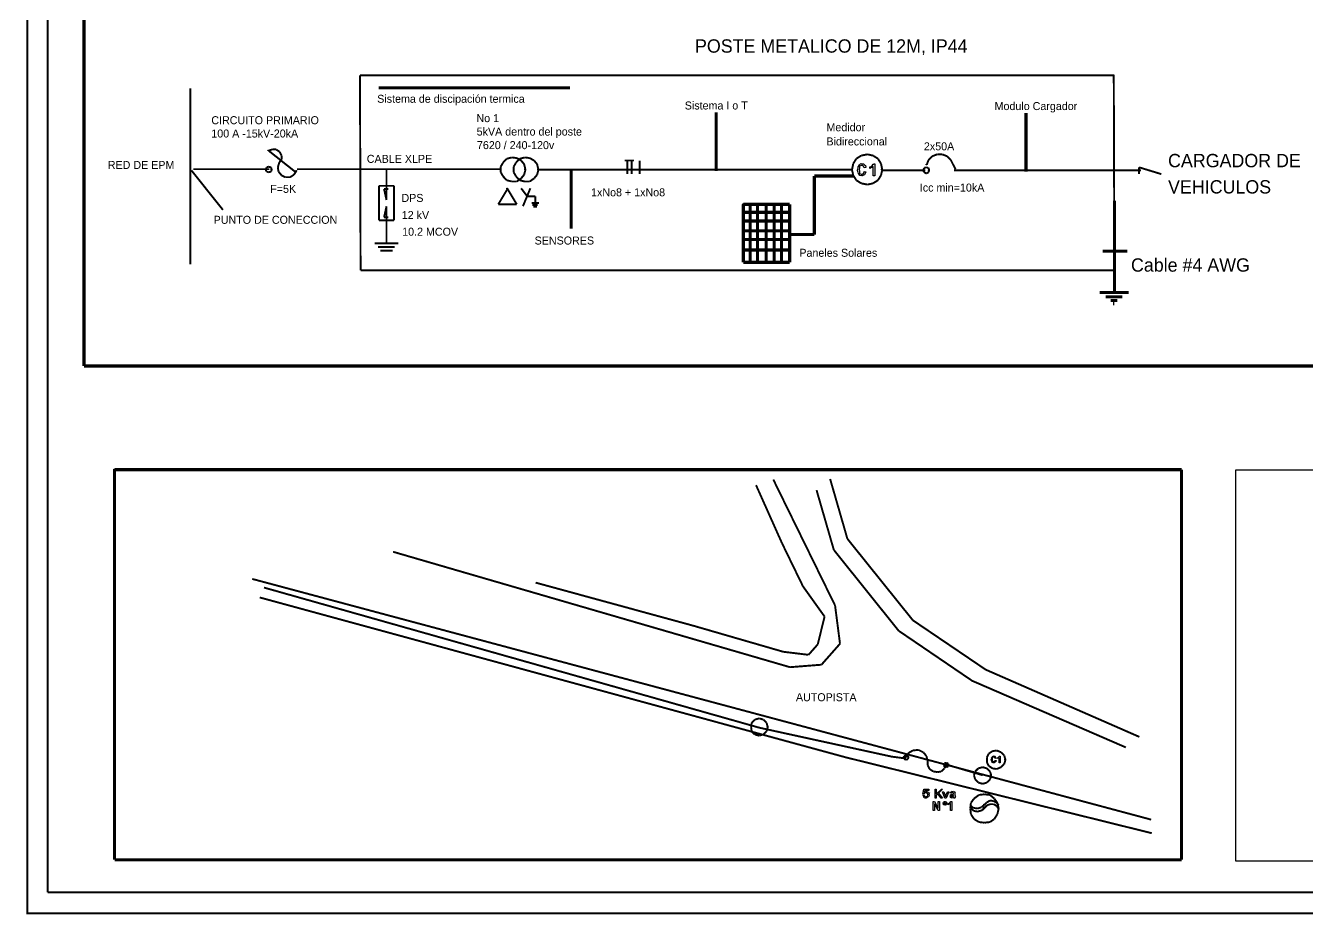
# Model space of a CAD drawing. Extents: x 0.27 to 8.12, y 0.27 to 5.77.
# Drawn here: x 0.266 to 3.726, y 0.271 to 2.671 of the extents above; entities that cross this region are included whole.
import ezdxf

# ---------------------------------------------------------------- set-up
doc = ezdxf.new("R2010")
doc.units = 0
doc.layers.get('0').update_dxf_attribs({"linetype": 'CONTINUOUS'})

msp = doc.modelspace()

# ---------------------------------------------------------------- linework, layer by layer
at = {"color": 7, "const_width": 0.005208}
msp.add_lwpolyline([(0.270025, 0.273298), (8.120004, 0.273298), (8.120004, 5.771617), (0.270025, 5.771617), (0.270025, 0.273298)], close=True, dxfattribs=at)
at = {"color": 0, "const_width": 0.005208}
for points in [[(0.325025, 5.716658), (0.325025, 0.329938)], [(0.710006, 2.501648), (0.710006, 2.026608)], [(0.931626, 2.336618), (0.921646, 2.333298)], [(0.995006, 2.274978), (0.921646, 2.333298)], [(0.941666, 2.336618), (0.931626, 2.336618)], [(0.951656, 2.329938), (0.941666, 2.336618)], [(0.956646, 2.319948), (0.951656, 2.329938)], [(0.956646, 2.309978), (0.956646, 2.319948)], [(2.521646, 2.319948), (2.508346, 2.311658)], [(2.538346, 2.323328), (2.521646, 2.319948)], [(2.553326, 2.319948), (2.538346, 2.323328)], [(2.566666, 2.311658), (2.553326, 2.319948)], [(2.713306, 2.318268), (2.703336, 2.308298)], [(2.726656, 2.323328), (2.713306, 2.318268)], [(2.740006, 2.323328), (2.726656, 2.323328)], [(2.753296, 2.318268), (2.740006, 2.323328)], [(2.763336, 2.308298), (2.753296, 2.318268)], [(0.916656, 2.288268), (0.913346, 2.281658)], [(0.913346, 2.281658), (0.916656, 2.276608)], [(0.921646, 2.289948), (0.916656, 2.288268)], [(0.928326, 2.288268), (0.921646, 2.289948)], [(0.930006, 2.281658), (0.928326, 2.288268)], [(0.928326, 2.276608), (0.930006, 2.281658)], [(0.949966, 2.299988), (0.946656, 2.288268)], [(0.946656, 2.288268), (0.948336, 2.276608)], [(0.949966, 2.299988), (0.956646, 2.309978)], [(1.240006, 2.199948), (1.240006, 2.283288)], [(1.555006, 2.301618), (1.548326, 2.289948)], [(1.548326, 2.289948), (1.548326, 2.274978)], [(1.564986, 2.311658), (1.555006, 2.301618)], [(1.578336, 2.314968), (1.564986, 2.311658)], [(1.591686, 2.313288), (1.578336, 2.314968)], [(1.589986, 2.301618), (1.583326, 2.289948)], [(1.583326, 2.289948), (1.583326, 2.274978)], [(1.599976, 2.311658), (1.589986, 2.301618)], [(1.603336, 2.306608), (1.591686, 2.313288)], [(1.613326, 2.314968), (1.599976, 2.311658)], [(1.611646, 2.296628), (1.603336, 2.306608)], [(1.615006, 2.281658), (1.611646, 2.296628)], [(1.611646, 2.268308), (1.615006, 2.281658)], [(1.626666, 2.313288), (1.613326, 2.314968)], [(1.638336, 2.306608), (1.626666, 2.313288)], [(1.646646, 2.296628), (1.638336, 2.306608)], [(1.650006, 2.281658), (1.646646, 2.296628)], [(1.646646, 2.268308), (1.650006, 2.281658)], [(1.883346, 2.306608), (1.908296, 2.306608)], [(1.889966, 2.269988), (1.889966, 2.306608)], [(1.901686, 2.269988), (1.901686, 2.306608)], [(1.923326, 2.269988), (1.923326, 2.306608)], [(2.499986, 2.298308), (2.496686, 2.281658)], [(2.496686, 2.281658), (2.499986, 2.266628)], [(2.508346, 2.311658), (2.499986, 2.298308)], [(2.574966, 2.298308), (2.566666, 2.311658)], [(2.578336, 2.281658), (2.574966, 2.298308)], [(2.574966, 2.266628), (2.578336, 2.281658)], [(2.691666, 2.286648), (2.688306, 2.279968)], [(2.696656, 2.288268), (2.691666, 2.286648)], [(2.703336, 2.286648), (2.696656, 2.288268)], [(2.703336, 2.308298), (2.698336, 2.294948)], [(2.705016, 2.279968), (2.703336, 2.286648)], [(2.770006, 2.294948), (2.763336, 2.308298)], [(2.77612, 2.283191), (2.76945, 2.296541)], [(3.331646, 2.269988), (3.271646, 2.288268)], [(3.271646, 2.288268), (3.271646, 2.269988)], [(0.798326, 2.173308), (0.713306, 2.279968)], [(0.916656, 2.276608), (0.921646, 2.274978)], [(0.921646, 2.274978), (0.928326, 2.276608)], [(0.948336, 2.276608), (0.956646, 2.266628)], [(0.956646, 2.266628), (0.966686, 2.261628)], [(0.966686, 2.261628), (0.979976, 2.261628)], [(0.979976, 2.261628), (0.990006, 2.268308)], [(0.990006, 2.268308), (0.996686, 2.278288)], [(1.548326, 2.274978), (1.555006, 2.263308)], [(1.555006, 2.263308), (1.564986, 2.253288)], [(1.564986, 2.253288), (1.578336, 2.249968)], [(1.578336, 2.249968), (1.591686, 2.249968)], [(1.583326, 2.274978), (1.589986, 2.263308)], [(1.589986, 2.263308), (1.599976, 2.253288)], [(1.591686, 2.249968), (1.603336, 2.258328)], [(1.599976, 2.253288), (1.613326, 2.249968)], [(1.603336, 2.258328), (1.611646, 2.268308)], [(1.613326, 2.249968), (1.626666, 2.249968)], [(1.626666, 2.249968), (1.638336, 2.258328)], [(1.638336, 2.258328), (1.646646, 2.268308)], [(2.499986, 2.266628), (2.508346, 2.253288)], [(2.508346, 2.253288), (2.521646, 2.244978)], [(2.553326, 2.244978), (2.566666, 2.253288)], [(2.566666, 2.253288), (2.574966, 2.266628)], [(2.688306, 2.279968), (2.691666, 2.274978)], [(2.691666, 2.274978), (2.696656, 2.271618)], [(2.696656, 2.271618), (2.703336, 2.274978)], [(2.703336, 2.274978), (2.705016, 2.279968)], [(1.259976, 2.238298), (1.219986, 2.238298)], [(1.219986, 2.238298), (1.219986, 2.144988)], [(1.240006, 2.199948), (1.233336, 2.229948)], [(1.233336, 2.229948), (1.245006, 2.229948)], [(1.259976, 2.144988), (1.259976, 2.238298)], [(1.566666, 2.229948), (1.541656, 2.188288)], [(1.591686, 2.188288), (1.566666, 2.229948)], [(1.603336, 2.231628), (1.620006, 2.209978)], [(1.628296, 2.231628), (1.608336, 2.183298)], [(2.521646, 2.244978), (2.538346, 2.241618)], [(2.538346, 2.241618), (2.553326, 2.244978)], [(1.240006, 2.183298), (1.233336, 2.153288)], [(1.240006, 2.183298), (1.240006, 2.083298)], [(1.541656, 2.188288), (1.591686, 2.188288)], [(1.620006, 2.209978), (1.641646, 2.209978)], [(1.651686, 2.191648), (1.631656, 2.191648)], [(1.648326, 2.186658), (1.633346, 2.186658)], [(1.646646, 2.181608), (1.636656, 2.181608)], [(1.641646, 2.209978), (1.641646, 2.191648)], [(1.219986, 2.144988), (1.259976, 2.144988)], [(1.233336, 2.153288), (1.245006, 2.153288)], [(1.240006, 2.083298), (1.208326, 2.083298)], [(1.240006, 2.083298), (1.271646, 2.083298)], [(1.216686, 2.073328), (1.261656, 2.073328)], [(1.223296, 2.063288), (1.256656, 2.063288)], [(2.234218, 0.796628), (2.225908, 0.788268)], [(2.245938, 0.799988), (2.234218, 0.796628)], [(2.257608, 0.796628), (2.245938, 0.799988)], [(2.265898, 0.788268), (2.257608, 0.796628)], [(2.225908, 0.788268), (2.224228, 0.776608)], [(2.224228, 0.776608), (2.225908, 0.764938)], [(2.225908, 0.764938), (2.234218, 0.756648)], [(2.257608, 0.756648), (2.265898, 0.764938)], [(2.269268, 0.776608), (2.265898, 0.788268)], [(2.265898, 0.764938), (2.269268, 0.776608)], [(2.234218, 0.756648), (2.245938, 0.753288)], [(2.245938, 0.753288), (2.257608, 0.756648)], [(2.604228, 0.696628), (2.642578, 0.691648)], [(2.637588, 0.698328), (2.635908, 0.694948)], [(2.635908, 0.694948), (2.637588, 0.689968)], [(2.642578, 0.699948), (2.637588, 0.698328)], [(2.637588, 0.689968), (2.642578, 0.688288)], [(2.649258, 0.706618), (2.642578, 0.694948)], [(2.647578, 0.698328), (2.642578, 0.699948)], [(2.642578, 0.688288), (2.647578, 0.689968)], [(2.649258, 0.694948), (2.647578, 0.698328)], [(2.647578, 0.689968), (2.649258, 0.694948)], [(2.660928, 0.713298), (2.649258, 0.706618)], [(2.675898, 0.714978), (2.660928, 0.713298)], [(2.689248, 0.708298), (2.675898, 0.714978)], [(2.697588, 0.698328), (2.689248, 0.708298)], [(2.700908, 0.684978), (2.697588, 0.698328)], [(2.865898, 0.704938), (2.860898, 0.694948)], [(2.860898, 0.694948), (2.860898, 0.681608)], [(2.875928, 0.711618), (2.865898, 0.704938)], [(2.887588, 0.713298), (2.875928, 0.711618)], [(2.899258, 0.708298), (2.887588, 0.713298)], [(2.907568, 0.699948), (2.899258, 0.708298)], [(2.910928, 0.688288), (2.907568, 0.699948)], [(2.700908, 0.684978), (2.700908, 0.673308)], [(2.700908, 0.673308), (2.705898, 0.663268)], [(2.705898, 0.663268), (2.715938, 0.656658)], [(2.715938, 0.656658), (2.727608, 0.654968)], [(2.727608, 0.654968), (2.737578, 0.656658)], [(2.737578, 0.656658), (2.745938, 0.664948)], [(2.745938, 0.678298), (2.744258, 0.673308)], [(2.744258, 0.673308), (2.745938, 0.669948)], [(2.750928, 0.679978), (2.745938, 0.678298)], [(2.745938, 0.664948), (2.750928, 0.674988)], [(2.745938, 0.669948), (2.750928, 0.668308)], [(2.755928, 0.678298), (2.750928, 0.679978)], [(2.750928, 0.668308), (2.755928, 0.669948)], [(2.757608, 0.673308), (2.755928, 0.678298)], [(2.755928, 0.669948), (2.757608, 0.673308)], [(2.829268, 0.656658), (2.825908, 0.646618)], [(2.837578, 0.664948), (2.829268, 0.656658)], [(2.849228, 0.668308), (2.837578, 0.664948)], [(2.860898, 0.664948), (2.849228, 0.668308)], [(2.860898, 0.681608), (2.865898, 0.671628)], [(2.869258, 0.656658), (2.860898, 0.664948)], [(2.865898, 0.671628), (2.875928, 0.664948)], [(2.872568, 0.646618), (2.869258, 0.656658)], [(2.875928, 0.664948), (2.887588, 0.663268)], [(2.887588, 0.663268), (2.899258, 0.668308)], [(2.899258, 0.668308), (2.907568, 0.676618)], [(2.907568, 0.676618), (2.910928, 0.688288)], [(2.825908, 0.646618), (2.829268, 0.634948)], [(2.829268, 0.634948), (2.837578, 0.626648)], [(2.837578, 0.626648), (2.849228, 0.623288)], [(2.849228, 0.623288), (2.860898, 0.626648)], [(2.860898, 0.626648), (2.869258, 0.634948)], [(2.869258, 0.634948), (2.872568, 0.646618)], [(2.839258, 0.593288), (2.825908, 0.583298)], [(2.854228, 0.594968), (2.839258, 0.593288)], [(2.869258, 0.593288), (2.854228, 0.594968)], [(2.880928, 0.583298), (2.869258, 0.593288)], [(2.817548, 0.571628), (2.815928, 0.556608)], [(2.815928, 0.564968), (2.824228, 0.558298)], [(2.815928, 0.556608), (2.817548, 0.541628)], [(2.825908, 0.583298), (2.817548, 0.571628)], [(2.817548, 0.556608), (2.825908, 0.549988)], [(2.824228, 0.558298), (2.835888, 0.556608)], [(2.835888, 0.556608), (2.845928, 0.559978)], [(2.835888, 0.548308), (2.847548, 0.551618)], [(2.845928, 0.559978), (2.854228, 0.566648)], [(2.847548, 0.551618), (2.854228, 0.558298)], [(2.860898, 0.573328), (2.854228, 0.566648)], [(2.860898, 0.564968), (2.854228, 0.558298)], [(2.869258, 0.578308), (2.860898, 0.573328)], [(2.869258, 0.568268), (2.860898, 0.564968)], [(2.879248, 0.576628), (2.869258, 0.578308)], [(2.879248, 0.568268), (2.869258, 0.568268)], [(2.887588, 0.571628), (2.879248, 0.576628)], [(2.887588, 0.563288), (2.879248, 0.568268)], [(2.889218, 0.571628), (2.880928, 0.583298)], [(2.892578, 0.564968), (2.887588, 0.571628)], [(2.892578, 0.554978), (2.887588, 0.563288)], [(2.892578, 0.556608), (2.889218, 0.571628)], [(2.889218, 0.541628), (2.892578, 0.556608)], [(2.817548, 0.541628), (2.825908, 0.528288)], [(2.825908, 0.549988), (2.835888, 0.548308)], [(2.825908, 0.528288), (2.839258, 0.519988)], [(2.839258, 0.519988), (2.854228, 0.518308)], [(2.854228, 0.518308), (2.869258, 0.519988)], [(2.869258, 0.519988), (2.880928, 0.528288)], [(2.880928, 0.528288), (2.889218, 0.541628)], [(0.325025, 0.329938), (8.063363, 0.329938)], [(0.268325, 0.273298), (8.120004, 0.273298)]]:
    msp.add_lwpolyline(points, dxfattribs=at)
at = {"color": 2, "const_width": 0.008333}
for points in [[(0.423326, 1.751648), (0.423326, 5.483313)], [(1.218362, 2.503282), (1.735468, 2.503282)], [(2.129944, 2.278046), (2.129944, 2.436356)], [(2.966398, 2.276458), (2.966398, 2.434768)], [(1.73817, 2.123029), (1.73817, 2.281339)], [(2.395006, 2.106628), (2.395006, 2.264938)], [(2.395006, 2.264938), (2.501666, 2.264938)], [(2.328336, 2.106628), (2.395006, 2.106628)], [(3.821656, 1.751648), (0.423326, 1.751648)], [(0.505928, 1.471648), (3.386315, 1.471648)], [(0.505928, 0.418308), (0.505928, 1.471648)], [(3.386315, 1.471648), (3.386315, 0.418308)], [(3.386315, 0.418308), (0.505928, 0.418308)]]:
    msp.add_lwpolyline(points, dxfattribs=at)
at = {"color": 1}
for points, const_width in [([(3.203336, 2.536648), (1.168336, 2.536648)], 0.005208), ([(1.168336, 2.536648), (1.169966, 2.009948)], 0.005208), ([(3.205016, 2.009948), (3.203336, 2.536648)], 0.005208), ([(3.205016, 2.198328), (3.205016, 1.949948)], 0.008333), ([(3.173326, 2.061658), (3.240006, 2.061658)], 0.008333), ([(1.169966, 2.009948), (3.205016, 2.009948)], 0.005208), ([(3.164976, 1.949948), (3.243326, 1.949948)], 0.008333), ([(3.181626, 1.938288), (3.226656, 1.938288)], 0.008333), ([(3.194976, 1.928298), (3.213306, 1.928298)], 0.008333), ([(3.201656, 1.919948), (3.205016, 1.919948)], 0.008333), ([(2.307568, 1.273298), (2.237578, 1.429978)], 0.005208), ([(2.450908, 1.104948), (2.284248, 1.444948)], 0.005208), ([(2.400888, 1.416628), (2.447588, 1.254968)], 0.005208), ([(2.437568, 1.446628), (2.484218, 1.284968)], 0.005208), ([(2.484218, 1.284968), (2.660928, 1.064968)], 0.005208), ([(1.257608, 1.249968), (2.329268, 0.938288)], 0.005208), ([(2.364258, 1.156658), (2.307568, 1.273298)], 0.005208), ([(2.447588, 1.254968), (2.622568, 1.036648)], 0.005208), ([(3.304258, 0.526608), (0.877548, 1.176618)], 0.005208), ([(1.642578, 1.166628), (2.069228, 1.049988)], 0.005208), ([(2.422588, 1.074948), (2.364258, 1.156658)], 0.005208), ([(0.897578, 1.126648), (2.479228, 0.694948)], 0.005208), ([(2.464258, 1.001648), (2.450908, 1.104948)], 0.005208), ([(2.404248, 0.999968), (2.422588, 1.074948)], 0.005208), ([(2.069228, 1.049988), (2.310938, 0.979948)], 0.005208), ([(2.622568, 1.036648), (2.820908, 0.901608)], 0.005208), ([(2.660928, 1.064968), (2.857588, 0.931608)], 0.005208), ([(2.414228, 0.944948), (2.464258, 1.001648)], 0.005208), ([(2.310938, 0.979948), (2.379248, 0.971648)], 0.005208), ([(2.379248, 0.971648), (2.404248, 0.999968)], 0.005208), ([(2.329268, 0.938288), (2.414228, 0.944948)], 0.005208), ([(2.820908, 0.901608), (3.235898, 0.721648)], 0.005208), ([(2.857588, 0.931608), (3.272578, 0.749968)], 0.005208), ([(2.479228, 0.694948), (3.305888, 0.489988)], 0.005208)]:
    msp.add_lwpolyline(points, dxfattribs=dict(at, const_width=const_width))
msp.add_lwpolyline([(3.203336, 2.536648), (3.201656, 2.536648), (3.201656, 2.538268), (3.203336, 2.538268), (3.203336, 2.536648)], close=True, dxfattribs=at)
at = {"color": 0}
for points in [[(0.921646, 2.333298), (0.919966, 2.333298), (0.919966, 2.334978), (0.921646, 2.334978), (0.921646, 2.333298)], [(2.698336, 2.294948), (2.696656, 2.294948), (2.696656, 2.296628), (2.698336, 2.296628), (2.698336, 2.294948)], [(0.930006, 2.281658), (0.928326, 2.281658), (0.928326, 2.283288), (0.930006, 2.283288), (0.930006, 2.281658)], [(0.996686, 2.278288), (0.995006, 2.278288), (0.995006, 2.279968), (0.996686, 2.279968), (0.996686, 2.278288)], [(1.615006, 2.281658), (1.613326, 2.281658), (1.613326, 2.283288), (1.615006, 2.283288), (1.615006, 2.281658)], [(1.650006, 2.281658), (1.648326, 2.281658), (1.648326, 2.283288), (1.650006, 2.283288), (1.650006, 2.281658)], [(2.578336, 2.281658), (2.576656, 2.281658), (2.576656, 2.283288), (2.578336, 2.283288), (2.578336, 2.281658)], [(2.705016, 2.279968), (2.703336, 2.279968), (2.703336, 2.281658), (2.705016, 2.281658), (2.705016, 2.279968)], [(1.566666, 2.229948), (1.564986, 2.229948), (1.564986, 2.231628), (1.566666, 2.231628), (1.566666, 2.229948)], [(2.269268, 0.776608), (2.267578, 0.776608), (2.267578, 0.778288), (2.269268, 0.778288), (2.269268, 0.776608)], [(2.642578, 0.694948), (2.640898, 0.694948), (2.640898, 0.696628), (2.642578, 0.696628), (2.642578, 0.694948)], [(2.649258, 0.694948), (2.647578, 0.694948), (2.647578, 0.696628), (2.649258, 0.696628), (2.649258, 0.694948)], [(2.750928, 0.674988), (2.749248, 0.674988), (2.749248, 0.676618), (2.750928, 0.676618), (2.750928, 0.674988)], [(2.757608, 0.673308), (2.755928, 0.673308), (2.755928, 0.674988), (2.757608, 0.674988), (2.757608, 0.673308)], [(2.910928, 0.688288), (2.909248, 0.688288), (2.909248, 0.689968), (2.910928, 0.689968), (2.910928, 0.688288)], [(2.872568, 0.646618), (2.870938, 0.646618), (2.870938, 0.648298), (2.872568, 0.648298), (2.872568, 0.646618)], [(2.854228, 0.566648), (2.852608, 0.566648), (2.852608, 0.568268), (2.854228, 0.568268), (2.854228, 0.566648)], [(2.854228, 0.566648), (2.852608, 0.566648), (2.852608, 0.568268), (2.854228, 0.568268), (2.854228, 0.566648)], [(2.854228, 0.558298), (2.852608, 0.558298), (2.852608, 0.559978), (2.854228, 0.559978), (2.854228, 0.558298)], [(2.854228, 0.558298), (2.852608, 0.558298), (2.852608, 0.559978), (2.854228, 0.559978), (2.854228, 0.558298)], [(2.892578, 0.556608), (2.890898, 0.556608), (2.890898, 0.558298), (2.892578, 0.558298), (2.892578, 0.556608)]]:
    msp.add_lwpolyline(points, close=True, dxfattribs=at)
at = {"color": 4}
for points, const_width in [([(0.923326, 2.283288), (0.718306, 2.283288)], 0.005208), ([(0.998306, 2.283288), (1.550016, 2.283288)], 0.005208), ([(2.203336, 2.188288), (2.328336, 2.188288)], 0.008333), ([(2.203336, 2.031658), (2.203336, 2.188288)], 0.008333), ([(2.221666, 2.188288), (2.221666, 2.031658)], 0.008333), ([(2.241626, 2.188288), (2.241626, 2.031658)], 0.008333), ([(2.264966, 2.188288), (2.264966, 2.031658)], 0.008333), ([(2.286666, 2.188288), (2.286666, 2.031658)], 0.008333), ([(2.306626, 2.188288), (2.306626, 2.031658)], 0.008333), ([(2.328336, 2.188288), (2.328336, 2.031658)], 0.008333), ([(2.203336, 2.166628), (2.328336, 2.166628)], 0.008333), ([(2.203336, 2.143308), (2.328336, 2.143308)], 0.008333), ([(2.203336, 2.116618), (2.328336, 2.116618)], 0.008333), ([(2.203336, 2.093288), (2.328336, 2.093288)], 0.008333), ([(2.203336, 2.064968), (2.328336, 2.064968)], 0.008333), ([(2.328336, 2.031658), (2.203336, 2.031658)], 0.008333), ([(0.909248, 1.153288), (2.245938, 0.774978)], 0.005208), ([(2.245938, 0.774978), (2.604228, 0.696628)], 0.005208), ([(2.752548, 0.674988), (2.849228, 0.646618)], 0.005208)]:
    msp.add_lwpolyline(points, dxfattribs=dict(at, const_width=const_width))
at = {"color": 3, "const_width": 0.005208}
for points in [[(1.650006, 2.281658), (2.496686, 2.281658)], [(2.578336, 2.279968), (2.694976, 2.279968)], [(2.771646, 2.279968), (3.276686, 2.279968)]]:
    msp.add_lwpolyline(points, dxfattribs=at)
at = {"color": 6}
for points in [[(2.529336, 2.276938), (2.533896, 2.276058), (2.533796, 2.275358), (2.530476, 2.268258), (2.529986, 2.267808), (2.529986, 2.267808), (2.527596, 2.267058), (2.524346, 2.264988), (2.523266, 2.264988), (2.523266, 2.264988), (2.516976, 2.266628), (2.516536, 2.266948), (2.516476, 2.267978), (2.514796, 2.271018), (2.512846, 2.272378), (2.512626, 2.273018), (2.513116, 2.274158), (2.511326, 2.279478), (2.511326, 2.281268), (2.511976, 2.282688), (2.512906, 2.287358), (2.512626, 2.289408), (2.512846, 2.289948), (2.513766, 2.290768), (2.516756, 2.295048), (2.517186, 2.295378), (2.517786, 2.296238), (2.520766, 2.298198), (2.522986, 2.297328), (2.523696, 2.297328), (2.524726, 2.297828), (2.528626, 2.297828), (2.529776, 2.295158), (2.530216, 2.294728), (2.530476, 2.294898), (2.532976, 2.293108), (2.533736, 2.288328), (2.533896, 2.287558), (2.529336, 2.286698), (2.529616, 2.287558), (2.527446, 2.290978), (2.527166, 2.291258), (2.527166, 2.291258), (2.524236, 2.292768), (2.523266, 2.292768), (2.521646, 2.292768), (2.516756, 2.291088), (2.516756, 2.291038), (2.516976, 2.290978), (2.516646, 2.287128), (2.516536, 2.286698), (2.516536, 2.286698), (2.515896, 2.282628), (2.515896, 2.281268), (2.515896, 2.281268), (2.516646, 2.279368), (2.516436, 2.275408), (2.516536, 2.274978), (2.516806, 2.274928), (2.516866, 2.271078), (2.516756, 2.270858), (2.516976, 2.271238), (2.521526, 2.269548), (2.523046, 2.269548), (2.523916, 2.269988), (2.526686, 2.271128), (2.526946, 2.271238), (2.526946, 2.271288), (2.527656, 2.271988), (2.529396, 2.274608), (2.529286, 2.276338), (2.529336, 2.276938)], [(2.558256, 2.264988), (2.553916, 2.264988), (2.553916, 2.290168), (2.553916, 2.290168), (2.550016, 2.287558), (2.549576, 2.287358), (2.549576, 2.287358), (2.545186, 2.285508), (2.544806, 2.285398), (2.544806, 2.289298), (2.546216, 2.289838), (2.550876, 2.292618), (2.551306, 2.292988), (2.551796, 2.294018), (2.554126, 2.296838), (2.555326, 2.297058), (2.555436, 2.297328), (2.558256, 2.297328), (2.558256, 2.264988)], [(2.882718, 0.686488), (2.885318, 0.686058), (2.885428, 0.686058), (2.885908, 0.684328), (2.883258, 0.681718), (2.882928, 0.681508), (2.882928, 0.681508), (2.879998, 0.679978), (2.879018, 0.679978), (2.878048, 0.679978), (2.875388, 0.680858), (2.875118, 0.681058), (2.875328, 0.681658), (2.874788, 0.683988), (2.872838, 0.684048), (2.872728, 0.684328), (2.873218, 0.684978), (2.873588, 0.687688), (2.872078, 0.688548), (2.872078, 0.688878), (2.872728, 0.689418), (2.873698, 0.692078), (2.872838, 0.693378), (2.872938, 0.693658), (2.873758, 0.693868), (2.875328, 0.696478), (2.875548, 0.696688), (2.876148, 0.697338), (2.878318, 0.698868), (2.879018, 0.697768), (2.879248, 0.697768), (2.879678, 0.698218), (2.881948, 0.698588), (2.882928, 0.696478), (2.883148, 0.696258), (2.883148, 0.696258), (2.885208, 0.692788), (2.885318, 0.692358), (2.882718, 0.691918), (2.882718, 0.692358), (2.881568, 0.694198), (2.881408, 0.694298), (2.881408, 0.694858), (2.880648, 0.696588), (2.879458, 0.695168), (2.879018, 0.695168), (2.878908, 0.695608), (2.876518, 0.696478), (2.875118, 0.694408), (2.875118, 0.694298), (2.875328, 0.694518), (2.876358, 0.694898), (2.875218, 0.692128), (2.875118, 0.691918), (2.875118, 0.691918), (2.874678, 0.689648), (2.874678, 0.688878), (2.874678, 0.688878), (2.875068, 0.685618), (2.875118, 0.685408), (2.875388, 0.685518), (2.876518, 0.685128), (2.875438, 0.683338), (2.875328, 0.683238), (2.875608, 0.683558), (2.877178, 0.684048), (2.878588, 0.682588), (2.879018, 0.682588), (2.879338, 0.683018), (2.880758, 0.684158), (2.881188, 0.683448), (2.881188, 0.683448), (2.881468, 0.684218), (2.882658, 0.686168), (2.882718, 0.686488)], [(2.896708, 0.679978), (2.893888, 0.679978), (2.893888, 0.693868), (2.893888, 0.693868), (2.891768, 0.692238), (2.891498, 0.692128), (2.891498, 0.692128), (2.888898, 0.691268), (2.888678, 0.691268), (2.888678, 0.693218), (2.889708, 0.693328), (2.892318, 0.694948), (2.892578, 0.695168), (2.893138, 0.695878), (2.894968, 0.697988), (2.894968, 0.697768), (2.894968, 0.697768), (2.896708, 0.697768), (2.896708, 0.679978)]]:
    msp.add_lwpolyline(points, close=True, dxfattribs=at)
at = {"color": 4}
msp.add_lwpolyline([(2.203336, 2.188288), (2.201656, 2.188288), (2.201656, 2.189968), (2.203336, 2.189968), (2.203336, 2.188288)], close=True, dxfattribs=at)
at = {"color": 2}
msp.add_lwpolyline([(0.505928, 1.471648), (0.504248, 1.471648), (0.504248, 1.473268), (0.505928, 1.473268), (0.505928, 1.471648)], close=True, dxfattribs=at)
at = {"color": 2, "linetype": 'BYBLOCK'}
msp.add_lwpolyline([(3.533186, 1.471534), (4.647862, 1.471534), (4.647862, 0.41406), (3.533186, 0.41406)], close=True, dxfattribs=at)
at = {"color": 7}
for points in [[(2.687448, 0.591868), (2.690928, 0.591868), (2.691248, 0.591928), (2.692498, 0.591168), (2.691518, 0.589378), (2.691578, 0.589268), (2.692068, 0.589588), (2.694068, 0.589808), (2.695318, 0.588398), (2.695698, 0.588398), (2.696618, 0.588988), (2.700038, 0.590038), (2.700688, 0.589698), (2.700688, 0.589698), (2.700798, 0.590628), (2.701118, 0.592858), (2.701118, 0.593608), (2.701178, 0.594418), (2.700798, 0.597078), (2.700688, 0.597298), (2.700688, 0.597578), (2.696788, 0.598608), (2.695478, 0.598608), (2.695428, 0.598608), (2.691898, 0.597678), (2.691788, 0.597518), (2.691788, 0.597518), (2.691038, 0.595338), (2.690928, 0.595128), (2.687448, 0.595128), (2.690928, 0.608798), (2.704388, 0.608798), (2.704388, 0.605548), (2.693318, 0.605548), (2.691788, 0.600118), (2.692548, 0.600938), (2.695258, 0.603108), (2.696248, 0.602078), (2.696568, 0.602078), (2.697158, 0.602558), (2.700148, 0.602788), (2.701658, 0.600058), (2.701998, 0.599688), (2.702588, 0.599968), (2.705468, 0.598718), (2.704388, 0.595018), (2.704388, 0.593828), (2.704708, 0.593768), (2.705248, 0.591328), (2.702748, 0.588398), (2.702428, 0.587968), (2.702428, 0.587968), (2.701008, 0.586988), (2.697048, 0.584928), (2.695698, 0.584928), (2.694228, 0.584928), (2.690268, 0.586338), (2.689838, 0.586658), (2.690218, 0.587368), (2.689618, 0.590408), (2.687508, 0.591488), (2.687448, 0.591868)], [(2.720758, 0.584928), (2.720758, 0.608798), (2.724018, 0.608798), (2.724018, 0.595128), (2.737908, 0.608798), (2.740938, 0.608798), (2.730318, 0.598168), (2.740938, 0.584928), (2.737688, 0.584928), (2.728578, 0.596218), (2.724018, 0.591868), (2.724018, 0.584928), (2.720758, 0.584928)], [(2.747508, 0.584928), (2.740788, 0.602078), (2.744258, 0.602078), (2.748158, 0.591868), (2.748158, 0.591868), (2.749188, 0.588668), (2.749248, 0.588398), (2.749578, 0.589048), (2.750438, 0.591168), (2.750328, 0.591548), (2.750328, 0.591658), (2.754458, 0.602078), (2.757718, 0.602078), (2.751198, 0.584928), (2.747508, 0.584928)], [(2.771048, 0.588398), (2.771048, 0.588398), (2.768888, 0.585688), (2.768678, 0.585578), (2.768678, 0.585858), (2.767638, 0.586718), (2.766338, 0.584928), (2.765838, 0.584928), (2.765838, 0.584928), (2.762368, 0.586018), (2.762158, 0.586228), (2.762428, 0.586828), (2.762328, 0.589218), (2.760858, 0.589378), (2.760858, 0.589488), (2.761288, 0.589918), (2.762268, 0.591658), (2.761288, 0.591438), (2.761288, 0.591438), (2.761768, 0.591828), (2.763018, 0.593228), (2.762368, 0.592968), (2.762368, 0.592968), (2.762868, 0.593288), (2.764438, 0.594198), (2.764328, 0.593828), (2.764328, 0.593828), (2.764758, 0.594108), (2.766288, 0.594198), (2.766498, 0.594258), (2.767428, 0.594698), (2.770838, 0.595018), (2.771048, 0.595128), (2.771048, 0.595238), (2.771048, 0.595788), (2.771048, 0.595788), (2.771048, 0.596218), (2.770508, 0.597628), (2.770408, 0.597728), (2.770298, 0.597948), (2.768448, 0.598608), (2.767798, 0.598608), (2.767798, 0.598608), (2.765358, 0.597838), (2.765198, 0.597728), (2.765198, 0.597728), (2.764218, 0.598328), (2.764108, 0.598608), (2.760858, 0.598608), (2.761138, 0.598548), (2.761888, 0.598808), (2.761938, 0.599038), (2.762478, 0.599798), (2.764158, 0.602018), (2.764328, 0.601198), (2.764328, 0.601198), (2.764868, 0.601798), (2.766978, 0.603268), (2.767798, 0.602078), (2.768018, 0.602078), (2.768338, 0.602508), (2.770408, 0.603218), (2.771268, 0.601538), (2.771498, 0.601418), (2.772088, 0.601738), (2.774318, 0.602018), (2.773178, 0.599858), (2.773228, 0.599688), (2.773608, 0.599968), (2.775288, 0.600058), (2.774088, 0.597298), (2.774088, 0.597078), (2.774148, 0.597078), (2.774318, 0.595298), (2.774318, 0.594698), (2.774318, 0.592088), (2.774638, 0.592088), (2.775658, 0.590408), (2.774318, 0.588398), (2.774318, 0.587758), (2.774518, 0.587858), (2.775658, 0.587648), (2.774318, 0.585578), (2.774318, 0.584928), (2.771048, 0.584928), (2.771108, 0.585148), (2.771048, 0.587588), (2.771048, 0.588398)], [(2.771048, 0.591868), (2.771008, 0.592038), (2.767798, 0.591228), (2.767368, 0.591228), (2.767368, 0.591228), (2.765298, 0.590788), (2.765198, 0.590788), (2.765358, 0.590948), (2.765518, 0.591658), (2.764438, 0.590408), (2.764328, 0.590358), (2.764498, 0.590518), (2.765038, 0.591118), (2.764108, 0.590038), (2.764108, 0.589698), (2.764328, 0.589868), (2.765198, 0.590188), (2.764708, 0.588668), (2.764758, 0.588618), (2.765088, 0.588948), (2.766398, 0.589698), (2.766658, 0.588398), (2.766718, 0.588398), (2.767038, 0.588838), (2.768568, 0.589758), (2.769108, 0.588838), (2.769108, 0.588838), (2.769268, 0.589158), (2.770568, 0.589808), (2.770618, 0.589918), (2.770678, 0.590238), (2.771048, 0.590948), (2.771048, 0.591228), (2.771048, 0.591868)], [(2.715938, 0.551618), (2.715938, 0.575488), (2.719408, 0.575488), (2.729388, 0.557698), (2.729388, 0.575488), (2.732858, 0.575488), (2.732858, 0.551618), (2.729178, 0.551618), (2.719188, 0.569628), (2.719188, 0.551618), (2.715938, 0.551618)], [(2.742408, 0.570488), (2.742948, 0.571148), (2.744038, 0.573538), (2.743718, 0.573918), (2.743718, 0.573968), (2.744408, 0.574408), (2.746538, 0.575758), (2.747188, 0.575488), (2.747398, 0.575488), (2.748048, 0.575698), (2.750868, 0.574188), (2.751088, 0.573968), (2.751088, 0.573968), (2.752608, 0.571368), (2.752608, 0.570488), (2.752608, 0.570488), (2.751358, 0.567018), (2.751088, 0.566808), (2.751088, 0.566808), (2.748328, 0.565288), (2.747398, 0.565288), (2.747398, 0.565288), (2.743978, 0.566538), (2.743718, 0.566808), (2.744038, 0.567468), (2.743868, 0.570008), (2.742408, 0.570338), (2.742408, 0.570488)], [(2.745658, 0.570488), (2.745888, 0.570658), (2.746698, 0.570938), (2.746048, 0.569298), (2.746108, 0.569198), (2.746368, 0.569468), (2.747618, 0.570118), (2.747398, 0.568758), (2.747398, 0.568758), (2.747678, 0.569148), (2.748698, 0.570168), (2.748478, 0.569198), (2.748478, 0.569198), (2.748758, 0.569628), (2.749518, 0.571088), (2.749138, 0.570488), (2.749138, 0.570488), (2.749188, 0.570658), (2.748588, 0.571478), (2.748478, 0.571588), (2.748538, 0.571588), (2.747728, 0.572228), (2.747398, 0.572228), (2.747398, 0.572228), (2.746208, 0.571688), (2.746108, 0.571588), (2.746208, 0.571688), (2.746648, 0.572018), (2.745658, 0.570878), (2.745658, 0.570488)], [(2.766178, 0.551618), (2.762698, 0.551618), (2.762698, 0.570288), (2.762698, 0.570288), (2.759768, 0.568268), (2.759448, 0.568118), (2.759498, 0.568158), (2.758468, 0.568718), (2.756248, 0.566868), (2.755978, 0.566808), (2.755978, 0.569628), (2.756898, 0.570288), (2.759888, 0.572018), (2.760638, 0.572078), (2.760748, 0.572228), (2.761568, 0.573048), (2.763838, 0.575218), (2.764008, 0.575488), (2.766178, 0.575488), (2.766178, 0.551618)]]:
    msp.add_lwpolyline(points, close=True, dxfattribs=at)

# ---------------------------------------------------------------- texts
at = {"linetype": 'BYBLOCK'}
for s, height, p in [('POSTE METALICO DE 12M, IP44', 0.036, (2.072787, 2.597922)), ('Sistema de discipación termica', 0.0216, (1.214867, 2.462607)), ('Sistema I o T', 0.0216, (2.04514, 2.444468)), ('Modulo Cargador', 0.0216, (2.881594, 2.442881)), ('CIRCUITO PRIMARIO', 0.0216, (0.76703, 2.404706)), ('No 1', 0.0216, (1.482823, 2.410295)), ('100 A -15kV-20kA', 0.0216, (0.76703, 2.368793)), ('5kVA dentro del poste', 0.0216, (1.483373, 2.374015)), ('Medidor ', 0.0216, (2.427655, 2.385742)), ('7620 / 240-120v', 0.0216, (1.484106, 2.337368)), ('Bidireccional', 0.0216, (2.427609, 2.347385)), ('2x50A', 0.0216, (2.69073, 2.334192)), ('CABLE XLPE', 0.0216, (1.186721, 2.300356)), ('CARGADOR DE', 0.036, (3.349865, 2.288465)), ('RED DE EPM', 0.0216, (0.487511, 2.283865)), ('VEHICULOS', 0.036, (3.349865, 2.217555)), ('F=5K', 0.0216, (0.926075, 2.219276)), ('DPS', 0.0216, (1.280307, 2.194814)), ('1xNo8 + 1xNo8', 0.0216, (1.792163, 2.209931)), ('Icc min=10kA', 0.0216, (2.679736, 2.222788)), ('PUNTO DE CONECCION', 0.0216, (0.77326, 2.135722)), ('12 kV', 0.0216, (1.281131, 2.14864)), ('10.2 MCOV', 0.0216, (1.282231, 2.103565)), ('SENSORES', 0.0216, (1.639792, 2.079781)), ('Paneles Solares', 0.0216, (2.3545, 2.046672)), ('Cable #4 AWG', 0.036, (3.249821, 2.006472)), ('AUTOPISTA', 0.0216, (2.345224, 0.846347))]:
    msp.add_text(s, height=height, dxfattribs=at).set_placement(p)

doc.saveas('drawing.dxf')
